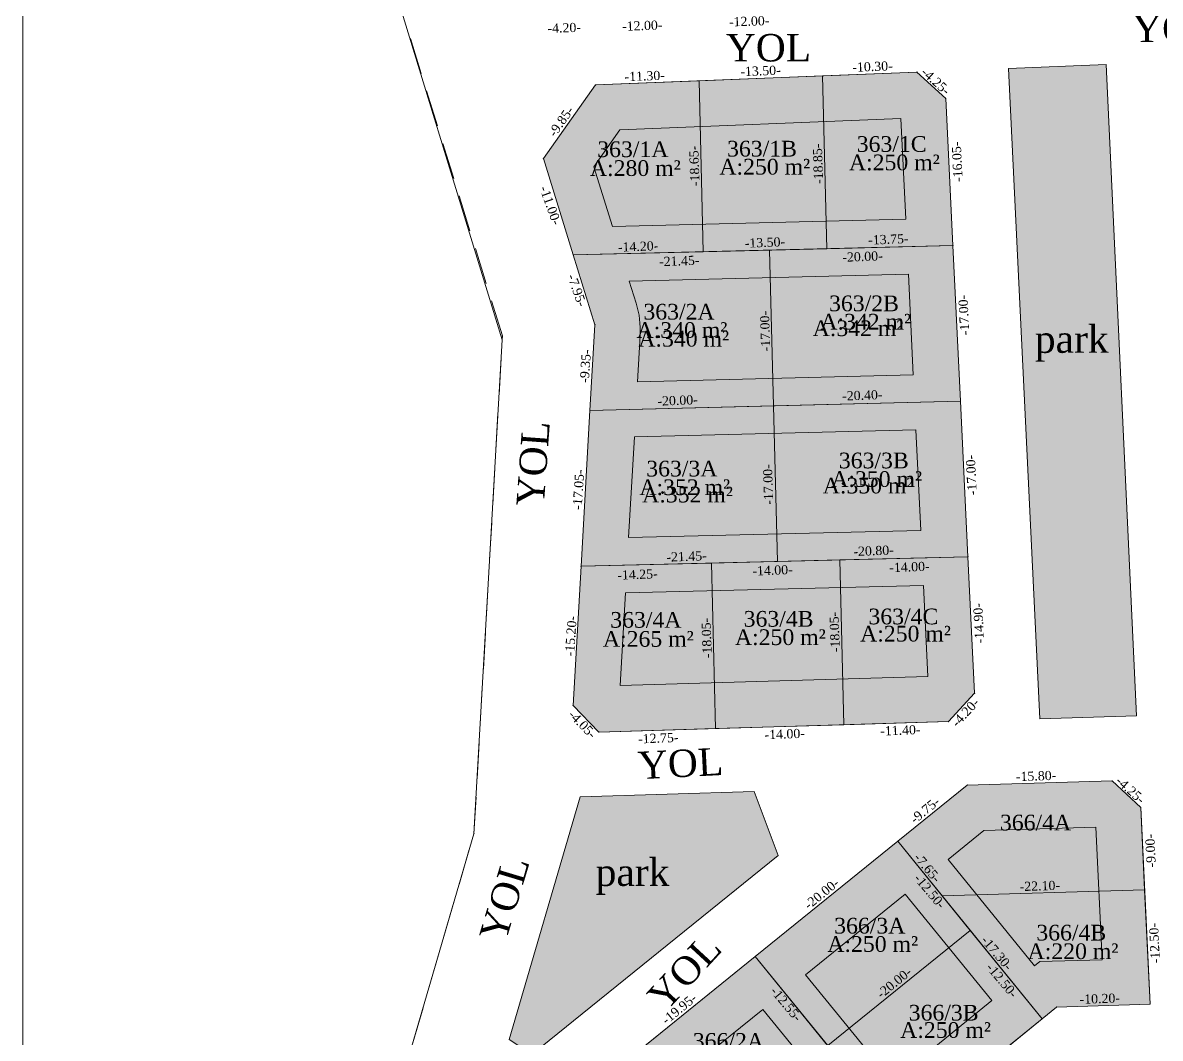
# Model space of a CAD drawing. Header units: millimetres. Extents: x 566284 to 574062, y 4517236 to 4521877.
# Drawn here: x 572009.1 to 572133.2, y 4518153.4 to 4518264.3 of the extents above; entities that cross this region are included whole.
import ezdxf

# ---------------------------------------------------------------- set-up
doc = ezdxf.new("R2010")
doc.units = ezdxf.units.MM
doc.layers.get('0').update_dxf_attribs({"color": 5, "lineweight": 0})
for name, color, linetype, lineweight in [('1_UYG_DISI', 6, 'Continuous', 0), ('DETAY_SNR_PAFTA', 251, 'Continuous', 0), ('DETAY_YAZI_PAFTA', 1, 'Continuous', 0), ('NKOT', 1, 'Continuous', 0), ('NOKTA_PARSEL_YENI', 18, 'Continuous', 0), ('SNRTIP_GECERLI', 30, 'Continuous', 0), ('YAPI OTURUM SINIRI', 253, 'Continuous', 0), ('yazı', 8, 'Continuous', 20), ('yeni', 4, 'Continuous', 0)]:
    doc.layers.add(name, color=color, linetype=linetype, lineweight=lineweight)
doc.styles.get("Standard").update_dxf_attribs({"font": 'TimesNewRoman.ttf'})

msp = doc.modelspace()

# ---------------------------------------------------------------- hatches: boundary and pattern name
h = msp.add_hatch(color=3)
h.dxf.hatch_style = 1
h.paths.add_polyline_path([(572127.33, 4518259.7), (572116.69, 4518259.27), (572120.12, 4518188.27), (572130.66, 4518188.59)])
h = msp.add_hatch(color=3)
h.dxf.hatch_style = 1
h.paths.add_polyline_path([(572088.91, 4518180.33), (572069.95, 4518179.76), (572062.19, 4518153.26), (572064.68, 4518151.61), (572091.54, 4518173.34)])
at = {"layer": 'DETAY_YAZI_PAFTA'}
h = msp.add_hatch(color=256, dxfattribs=at)
h.dxf.hatch_style = 1
h.paths.add_polyline_path([(572109.84, 4518255.99), (572106.69, 4518258.87), (572096.4, 4518258.46), (572096.87, 4518239.6), (572110.61, 4518239.94)])
h = msp.add_hatch(color=256, dxfattribs=at)
h.dxf.hatch_style = 1
h.paths.add_polyline_path([(572112.26, 4518205.97), (572098.26, 4518205.62), (572098.71, 4518187.63), (572110.12, 4518187.97), (572112.98, 4518191.06)])
h = msp.add_hatch(color=256, dxfattribs=at)
h.dxf.hatch_style = 1
h.paths.add_polyline_path([(572084.26, 4518205.27), (572070.03, 4518204.92), (572069.16, 4518189.73), (572071.99, 4518186.83), (572084.71, 4518187.21)])
h = msp.add_hatch(color=256, dxfattribs=at)
h.dxf.hatch_style = 1
h.paths.add_polyline_path([(572098.26, 4518205.62), (572084.26, 4518205.27), (572084.71, 4518187.21), (572098.71, 4518187.63)])
h = msp.add_hatch(color=256, dxfattribs=at)
h.dxf.hatch_style = 1
h.paths.add_polyline_path([(572131.12, 4518178.6), (572127.98, 4518181.5), (572112.18, 4518181.03), (572104.6, 4518174.9), (572109.44, 4518168.94), (572131.54, 4518169.61)])
h = msp.add_hatch(color=1, dxfattribs=at)
h.dxf.hatch_style = 1
h.paths.add_polyline_path([(572112.51, 4518165.17), (572104.6, 4518174.9), (572089.05, 4518162.32), (572096.96, 4518152.59)])
h = msp.add_hatch(color=10, dxfattribs=at)
h.dxf.hatch_style = 1
h.paths.add_polyline_path([(572131.54, 4518169.61), (572109.44, 4518168.94), (572120.35, 4518155.52), (572121.94, 4518156.81), (572132.13, 4518157.12)])
h = msp.add_hatch(color=1, dxfattribs=at)
h.dxf.hatch_style = 1
h.paths.add_polyline_path([(572112.51, 4518165.17), (572096.96, 4518152.59), (572104.83, 4518142.91), (572120.35, 4518155.52)])
h = msp.add_hatch(color=1, dxfattribs=at)
h.dxf.hatch_style = 1
h.paths.add_polyline_path([(572096.96, 4518152.59), (572089.05, 4518162.32), (572073.53, 4518149.77), (572081.44, 4518140.04)])
at = {"layer": 'yeni'}
h = msp.add_hatch(color=1, dxfattribs=at)
h.dxf.hatch_style = 1
h.paths.add_polyline_path([(572096.4, 4518258.46), (572082.91, 4518257.92), (572083.37, 4518239.26), (572096.87, 4518239.6)])
h = msp.add_hatch(color=1, dxfattribs=at)
h.dxf.hatch_style = 1
h.paths.add_polyline_path([(572082.91, 4518257.92), (572071.62, 4518257.47), (572065.93, 4518249.43), (572069.19, 4518238.91), (572083.37, 4518239.26)])
h = msp.add_hatch(color=1, dxfattribs=at)
h.dxf.hatch_style = 1
h.paths.add_polyline_path([(572090.61, 4518239.44), (572069.19, 4518238.91), (572071.54, 4518231.3), (572071, 4518221.95), (572091.04, 4518222.45)])
h = msp.add_hatch(color=1, dxfattribs=at)
h.dxf.hatch_style = 1
h.paths.add_polyline_path([(572110.61, 4518239.94), (572090.61, 4518239.44), (572091.04, 4518222.45), (572111.43, 4518222.95)])
h = msp.add_hatch(color=1, dxfattribs=at)
h.dxf.hatch_style = 1
h.paths.add_polyline_path([(572091.04, 4518222.45), (572071, 4518221.95), (572070.03, 4518204.92), (572091.46, 4518205.45)])
h = msp.add_hatch(color=1, dxfattribs=at)
h.dxf.hatch_style = 1
h.paths.add_polyline_path([(572111.43, 4518222.95), (572091.04, 4518222.45), (572091.46, 4518205.45), (572112.26, 4518205.97)])

# ---------------------------------------------------------------- linework, layer by layer
at = {"color": 18, "true_color": 0x000000}
for points in [[(572060.14, 4518411.62), (572157.77, 4518267.92), (572230.03, 4518270.8), (572232.71, 4518273.9), (572232.47, 4518276.21), (572242.35, 4518277.84), (572247.04, 4518233.48), (572245.54, 4518131.54), (572225.56, 4518073.59), (572224.37, 4518074.43), (572161.36, 4518007.41), (572157.96, 4518005.53), (572125.03, 4518035.66), (572099.52, 4518069.02), (572088.59, 4518083.32), (572075.17, 4518099.21), (572063.64, 4518113.4), (572046.61, 4518135.62), (572058.34, 4518175.72), (572061.43, 4518229.63), (572047.35, 4518275.69), (572046.59, 4518320.31), (572049.98, 4518402.06), (572060.14, 4518411.62)], [(572127.33, 4518259.7), (572116.69, 4518259.27), (572120.12, 4518188.27), (572130.66, 4518188.59), (572127.33, 4518259.7)], [(572069.95, 4518179.76), (572088.91, 4518180.33), (572091.54, 4518173.34), (572064.68, 4518151.61), (572062.19, 4518153.26), (572069.95, 4518179.76)]]:
    msp.add_lwpolyline(points, dxfattribs=at)
at = {"layer": '1_UYG_DISI', "color": 18, "lineweight": 0, "true_color": 0x000000}
for p, q in [((572052.59, 4518258.73), (572051.41, 4518262.56)), ((572127.33, 4518259.7), (572116.69, 4518259.27)), ((572116.69, 4518259.27), (572120.12, 4518188.27)), ((572130.66, 4518188.59), (572127.33, 4518259.7)), ((572054.36, 4518253), (572053.18, 4518256.82)), ((572056.14, 4518247.27), (572054.95, 4518251.09)), ((572057.91, 4518241.54), (572056.73, 4518245.36)), ((572059.68, 4518235.8), (572058.5, 4518239.63)), ((572061.45, 4518230.07), (572060.27, 4518233.89)), ((572061.43, 4518229.63), (572061.45, 4518230.07)), ((572061.08, 4518223.64), (572061.31, 4518227.63)), ((572060.74, 4518217.65), (572060.97, 4518221.64)), ((572060.4, 4518211.66), (572060.63, 4518215.65)), ((572060.06, 4518205.67), (572060.28, 4518209.66)), ((572059.71, 4518199.68), (572059.94, 4518203.67)), ((572059.37, 4518193.69), (572059.6, 4518197.68)), ((572059.03, 4518187.7), (572059.26, 4518191.69)), ((572120.12, 4518188.27), (572130.66, 4518188.59)), ((572058.69, 4518181.71), (572058.91, 4518185.7)), ((572062.19, 4518153.26), (572069.95, 4518179.76)), ((572069.95, 4518179.76), (572088.91, 4518180.33)), ((572088.91, 4518180.33), (572091.54, 4518173.34)), ((572058.34, 4518175.72), (572058.57, 4518179.71)), ((572056.72, 4518170.17), (572057.84, 4518174.01)), ((572091.54, 4518173.34), (572064.68, 4518151.61)), ((572055.03, 4518164.41), (572056.16, 4518168.25)), ((572053.35, 4518158.65), (572054.47, 4518162.49)), ((572051.66, 4518152.89), (572052.79, 4518156.73))]:
    msp.add_line(p, q, dxfattribs=at)
for p in [(572061.45, 4518230.07, 116.48), (572061.45, 4518230.07, 116.48), (572058.34, 4518175.72, 145.96), (572058.34, 4518175.72, 145.96)]:
    msp.add_point(p, dxfattribs=at)
at = {"layer": 'DETAY_SNR_PAFTA', "color": 18, "lineweight": 0, "true_color": 0x000000}
for p, q in [((572116.69, 4518259.27), (572127.33, 4518259.7)), ((572120.12, 4518188.27), (572116.69, 4518259.27)), ((572127.33, 4518259.7), (572130.66, 4518188.59)), ((572130.66, 4518188.59), (572120.12, 4518188.27)), ((572062.19, 4518153.26), (572069.95, 4518179.76)), ((572069.95, 4518179.76), (572088.91, 4518180.33)), ((572088.91, 4518180.33), (572091.54, 4518173.34)), ((572091.54, 4518173.34), (572064.68, 4518151.61))]:
    msp.add_line(p, q, dxfattribs=at)
at = {"layer": 'NKOT'}
for points in [[(572096.4, 4518258.46), (572082.91, 4518257.92), (572083.37, 4518239.26), (572096.87, 4518239.6), (572096.4, 4518258.46)], [(572109.84, 4518255.99), (572106.69, 4518258.87), (572096.4, 4518258.46), (572096.87, 4518239.6), (572110.61, 4518239.94), (572109.84, 4518255.99)], [(572082.91, 4518257.92), (572071.62, 4518257.47), (572065.93, 4518249.43), (572069.19, 4518238.91), (572083.37, 4518239.26), (572082.91, 4518257.92)], [(572090.61, 4518239.44), (572069.19, 4518238.91), (572071.54, 4518231.3), (572071, 4518221.95), (572091.04, 4518222.45), (572090.61, 4518239.44)], [(572110.61, 4518239.94), (572090.61, 4518239.44), (572091.04, 4518222.45), (572111.43, 4518222.95), (572110.61, 4518239.94)], [(572091.04, 4518222.45), (572071, 4518221.95), (572070.03, 4518204.92), (572091.46, 4518205.45), (572091.04, 4518222.45)], [(572111.43, 4518222.95), (572091.04, 4518222.45), (572091.46, 4518205.45), (572112.26, 4518205.97), (572111.43, 4518222.95)], [(572112.26, 4518205.97), (572098.26, 4518205.62), (572098.71, 4518187.63), (572110.12, 4518187.97), (572112.98, 4518191.06), (572112.26, 4518205.97)], [(572084.26, 4518205.27), (572070.03, 4518204.92), (572069.16, 4518189.73), (572071.99, 4518186.83), (572084.71, 4518187.21), (572084.26, 4518205.27)], [(572098.26, 4518205.62), (572084.26, 4518205.27), (572084.71, 4518187.21), (572098.71, 4518187.63), (572098.26, 4518205.62)], [(572131.12, 4518178.6), (572127.98, 4518181.5), (572112.18, 4518181.03), (572104.6, 4518174.9), (572109.44, 4518168.94), (572131.54, 4518169.61), (572131.12, 4518178.6)], [(572112.51, 4518165.17), (572104.6, 4518174.9), (572089.05, 4518162.32), (572096.96, 4518152.59), (572112.51, 4518165.17)], [(572131.54, 4518169.61), (572109.44, 4518168.94), (572120.35, 4518155.52), (572121.94, 4518156.81), (572132.13, 4518157.12), (572131.54, 4518169.61)], [(572112.51, 4518165.17), (572096.96, 4518152.59), (572104.83, 4518142.91), (572120.35, 4518155.52), (572112.51, 4518165.17)], [(572096.96, 4518152.59), (572089.05, 4518162.32), (572073.53, 4518149.77), (572081.44, 4518140.04), (572096.96, 4518152.59)]]:
    msp.add_lwpolyline(points, close=True, dxfattribs=at)
at = {"layer": 'NOKTA_PARSEL_YENI', "color": 18, "lineweight": 0, "true_color": 0x000000}
for p in [(572106.69, 4518258.87), (572071.62, 4518257.47), (572109.84, 4518255.99), (572065.93, 4518249.43), (572110.61, 4518239.94), (572069.19, 4518238.91), (572071.54, 4518231.3), (572061.45, 4518230.07), (572071, 4518221.95), (572111.43, 4518222.95), (572112.26, 4518205.97), (572070.03, 4518204.92), (572059.7, 4518199.48), (572112.98, 4518191.06), (572069.16, 4518189.73), (572110.12, 4518187.97), (572071.99, 4518186.83), (572112.18, 4518181.03), (572127.98, 4518181.5), (572131.12, 4518178.6), (572058.34, 4518175.72), (572104.6, 4518174.9), (572089.05, 4518162.32), (572121.94, 4518156.81), (572132.13, 4518157.12), (572120.35, 4518155.52)]:
    msp.add_point(p, dxfattribs=at)
at = {"layer": 'SNRTIP_GECERLI', "color": 18, "lineweight": 0, "true_color": 0x000000}
for p, q in [((572071.62, 4518257.47), (572106.69, 4518258.87)), ((572106.69, 4518258.87), (572109.84, 4518255.99)), ((572065.93, 4518249.43), (572071.62, 4518257.47)), ((572109.84, 4518255.99), (572110.61, 4518239.94)), ((572069.19, 4518238.91), (572065.93, 4518249.43)), ((572069.19, 4518238.91), (572110.61, 4518239.94)), ((572110.61, 4518239.94), (572111.43, 4518222.95)), ((572071.54, 4518231.3), (572069.19, 4518238.91)), ((572071, 4518221.95), (572071.54, 4518231.3)), ((572070.03, 4518204.92), (572071, 4518221.95)), ((572071, 4518221.95), (572111.43, 4518222.95)), ((572111.43, 4518222.95), (572112.26, 4518205.97)), ((572070.03, 4518204.92), (572112.26, 4518205.97)), ((572112.26, 4518205.97), (572112.98, 4518191.06)), ((572069.16, 4518189.73), (572070.03, 4518204.92)), ((572112.98, 4518191.06), (572110.12, 4518187.97)), ((572071.99, 4518186.83), (572069.16, 4518189.73)), ((572110.12, 4518187.97), (572071.99, 4518186.83)), ((572104.6, 4518174.9), (572112.18, 4518181.03)), ((572112.18, 4518181.03), (572127.98, 4518181.5)), ((572127.98, 4518181.5), (572131.12, 4518178.6)), ((572131.12, 4518178.6), (572132.13, 4518157.12)), ((572089.05, 4518162.32), (572104.6, 4518174.9)), ((572120.35, 4518155.52), (572104.6, 4518174.9)), ((572073.53, 4518149.77), (572089.05, 4518162.32)), ((572104.83, 4518142.91), (572089.05, 4518162.32)), ((572121.94, 4518156.81), (572120.35, 4518155.52)), ((572132.13, 4518157.12), (572121.94, 4518156.81)), ((572120.35, 4518155.52), (572104.83, 4518142.91))]:
    msp.add_line(p, q, dxfattribs=at)
at = {"layer": 'YAPI OTURUM SINIRI', "color": 18, "true_color": 0x000000}
for points in [[(572104.94, 4518253.8), (572074.28, 4518252.57), (572071.44, 4518248.55), (572073.46, 4518242.02), (572105.47, 4518242.81)], [(572106.58, 4518219.83), (572075.85, 4518219.07), (572075.22, 4518208.05), (572107.11, 4518208.84)], [(572107.4, 4518202.84), (572074.87, 4518202.04), (572074.29, 4518191.9), (572107.88, 4518192.91), (572107.88, 4518192.91)], [(572126.22, 4518176.45), (572114.01, 4518176.08), (572110.09, 4518172.91), (572119.53, 4518161.3), (572120.09, 4518161.76), (572126.9, 4518161.96)], [(572114.87, 4518157.51), (572105.42, 4518169.13), (572094.54, 4518160.33), (572104.01, 4518148.68)], [(572089.87, 4518156.55), (572079.01, 4518147.77), (572088.52, 4518136.08), (572099.35, 4518144.89)]]:
    msp.add_lwpolyline(points, close=True, dxfattribs=at)
msp.add_lwpolyline([(572105.76, 4518236.82), (572075.3, 4518236.06), (572076.05, 4518233.64, -0.089485), (572076.48, 4518230.12), (572076.19, 4518225.08), (572106.29, 4518225.83)], format="xyb", close=True, dxfattribs=at)
at = {"layer": 'yeni'}
for p, q in [((572096.4, 4518258.46), (572096.87, 4518239.6)), ((572082.91, 4518257.92), (572083.37, 4518239.26)), ((572090.61, 4518239.44), (572091.46, 4518205.45)), ((572084.26, 4518205.27), (572084.71, 4518187.21)), ((572098.26, 4518205.62), (572098.71, 4518187.63)), ((572109.44, 4518168.94), (572131.54, 4518169.61)), ((572096.96, 4518152.59), (572112.51, 4518165.17))]:
    msp.add_line(p, q, dxfattribs=at)
at = {"layer": 'yeni', "color": 251, "true_color": 0x636466}
msp.add_lwpolyline([(572009.1, 4518429.1), (572290.78, 4518429.1), (572290.78, 4517973.87), (572009.1, 4517973.87)], close=True, dxfattribs=at)
msp.add_lwpolyline([(572009.1, 4518429.1), (572290.78, 4518429.1), (572290.78, 4517973.87), (572009.1, 4517973.87)], close=True, dxfattribs=at)
at = {"layer": 'yeni'}
for points in [[(572109.84, 4518255.99), (572106.69, 4518258.87), (572071.62, 4518257.47), (572065.93, 4518249.43), (572069.19, 4518238.91), (572110.61, 4518239.94)], [(572110.61, 4518239.94), (572069.19, 4518238.91), (572071.54, 4518231.3), (572071, 4518221.95), (572111.43, 4518222.95)], [(572111.43, 4518222.95), (572071, 4518221.95), (572070.03, 4518204.92), (572112.26, 4518205.97)], [(572112.26, 4518205.97), (572070.03, 4518204.92), (572069.16, 4518189.73), (572071.99, 4518186.83), (572110.12, 4518187.97), (572112.98, 4518191.06)], [(572131.12, 4518178.6), (572127.98, 4518181.5), (572112.18, 4518181.03), (572104.6, 4518174.9), (572120.35, 4518155.52), (572121.94, 4518156.81), (572132.13, 4518157.12)], [(572104.6, 4518174.9), (572089.05, 4518162.32), (572104.83, 4518142.91), (572120.35, 4518155.52)], [(572089.05, 4518162.32), (572073.53, 4518149.77), (572089.35, 4518130.31), (572104.83, 4518142.91)]]:
    msp.add_lwpolyline(points, close=True, dxfattribs=at)

# ---------------------------------------------------------------- texts
at = {"layer": '1_UYG_DISI', "color": 18, "lineweight": 0, "true_color": 0x000000}
for p in [(572119.56, 4518228.23), (572071.63, 4518170.03)]:
    msp.add_text('park', height=3, dxfattribs=at).set_placement(p)
at = {"layer": 'DETAY_YAZI_PAFTA', "color": 18, "lineweight": 0, "true_color": 0x000000}
for p in [(572130.17, 4518262.15), (572085.83, 4518260.04)]:
    msp.add_text('YOL', height=3, dxfattribs=at).set_placement(p)
for rotation, p in [(85.8463, (572065.96, 4518211.38)), (2.9377, (572076.31, 4518181.67)), (73.2284, (572061.77, 4518163.75)), (47.2776, (572079.26, 4518156.19))]:
    msp.add_text('YOL', height=3, rotation=rotation, dxfattribs=at).set_placement(p)
at = {"layer": 'yazı', "color": 18, "true_color": 0x000000}
for s, rotation, p in [('-4.20-', 2, (572066.39, 4518263.15)), ('-12.00-', 2, (572074.53, 4518263.38)), ('-12.00-', 2, (572086.2, 4518263.86)), ('-13.50-', 2.2852, (572087.44, 4518258.43)), ('-10.30-', 2.2852, (572099.66, 4518258.9)), ('-11.30-', 2.2852, (572074.8, 4518257.87)), ('-4.25-', 318, (572107.06, 4518258.74)), ('-9.85-', 54.733, (572067.2, 4518251.72)), ('-18.65-', 91.9509, (572082.97, 4518246.45)), ('-18.85-', 91.9509, (572096.46, 4518246.68)), ('-16.05-', 92.7683, (572111.68, 4518246.91)), ('-11.00-', 289.466, (572065.49, 4518246.24)), ('-13.50-', 2.2852, (572087.92, 4518239.7)), ('-13.75-', 2.2852, (572101.39, 4518240.04)), ('-14.20-', 2.2852, (572074.08, 4518239.26)), ('-21.45-', 2.2852, (572078.57, 4518237.68)), ('-20.00-', 2.2852, (572098.57, 4518238.16)), ('-7.95-', 289.466, (572068.52, 4518236.61)), ('-17.00-', 92.7683, (572112.41, 4518230.18)), ('-17.00-', 91.9509, (572090.69, 4518228.41)), ('-9.35-', 86, (572070.87, 4518224.93)), ('-20.00-', 2.2852, (572078.39, 4518222.45)), ('-20.40-', 2.2852, (572098.55, 4518223.01)), ('-17.00-', 92.7683, (572113.22, 4518212.71)), ('-17.00-', 91.9509, (572091.02, 4518211.67)), ('-17.05-', 86, (572070.09, 4518211.07)), ('-20.80-', 2.2852, (572099.78, 4518206.04)), ('-21.45-', 2.2852, (572079.37, 4518205.42)), ('-14.25-', 2.2852, (572074.01, 4518203.45)), ('-14.00-', 2.2852, (572088.75, 4518203.91)), ('-14.00-', 2.2852, (572103.69, 4518204.27)), ('-14.90-', 92.7683, (572114.03, 4518196.53)), ('-18.05-', 91.9509, (572098.28, 4518195.57)), ('-15.20-', 86, (572069.26, 4518195.07)), ('-18.05-', 91.9509, (572084.31, 4518194.91)), ('-4.20-', 47.244, (572111.09, 4518187.28)), ('-4.05-', 314.2232, (572068.56, 4518188.65)), ('-11.40-', 2.2852, (572102.7, 4518186.44)), ('-12.75-', 2.2852, (572076.28, 4518185.58)), ('-14.00-', 2.2852, (572090.08, 4518186.03)), ('-15.80-', 2, (572117.51, 4518181.46)), ('-4.25-', 318, (572128.31, 4518181.36)), ('-9.75-', 39.114, (572106.46, 4518176.76)), ('-9.00-', 92.6773, (572132.76, 4518172.07)), ('-7.65-', 310, (572106.29, 4518173.09)), ('-20.00-', 39.114, (572094.89, 4518167.4)), ('-12.50-', 310, (572106.3, 4518170.82)), ('-22.10-', 2, (572117.92, 4518169.46)), ('-12.50-', 92.6773, (572133.21, 4518161.6)), ('-17.30-', 310, (572113.63, 4518164.07)), ('-12.50-', 310, (572114.18, 4518161.09)), ('-20.00-', 39.114, (572102.8, 4518157.68)), ('-12.55-', 310, (572090.63, 4518158.51)), ('-19.95-', 39.114, (572079.35, 4518154.84)), ('-10.20-', 2, (572124.46, 4518157.15))]:
    msp.add_text(s, height=1, rotation=rotation, dxfattribs=at).set_placement(p)
for s, p in [('363/1C', (572100.12, 4518250.17)), ('363/1A', (572071.8, 4518249.6)), ('363/1B', (572085.97, 4518249.66)), ('A:280 m²', (572071, 4518247.54)), ('A:250 m²', (572085.13, 4518247.69)), ('A:250 m²', (572099.27, 4518248.16)), ('363/2B', (572097.1, 4518232.77)), ('363/2A', (572076.84, 4518231.86)), ('A:342 m²', (572096.15, 4518230.77)), ('A:340 m²', (572076.09, 4518229.86)), ('A:340 m²', (572076.28, 4518228.91)), ('A:342 m²', (572095.31, 4518230.06)), ('363/3B', (572098.17, 4518215.62)), ('363/3A', (572077.15, 4518214.73)), ('A:350 m²', (572096.41, 4518212.88)), ('A:350 m²', (572097.34, 4518213.59)), ('A:352 m²', (572076.4, 4518212.7)), ('A:352 m²', (572076.7, 4518211.9)), ('363/4A', (572073.22, 4518198.22)), ('363/4B', (572087.78, 4518198.33)), ('363/4C', (572101.4, 4518198.59)), ('A:250 m²', (572100.49, 4518196.71)), ('A:265 m²', (572072.42, 4518196.14)), ('A:250 m²', (572086.83, 4518196.33)), ('366/4A', (572115.75, 4518176.09)), ('366/3A', (572097.66, 4518164.83)), ('366/4B', (572119.72, 4518164.07)), ('A:250 m²', (572096.91, 4518162.83)), ('A:220 m²', (572118.77, 4518162.04)), ('366/3B', (572105.79, 4518155.33)), ('A:250 m²', (572104.86, 4518153.44)), ('366/2A', (572082.23, 4518152.25))]:
    msp.add_text(s, height=1.715, dxfattribs=at).set_placement(p)

doc.saveas('drawing.dxf')
